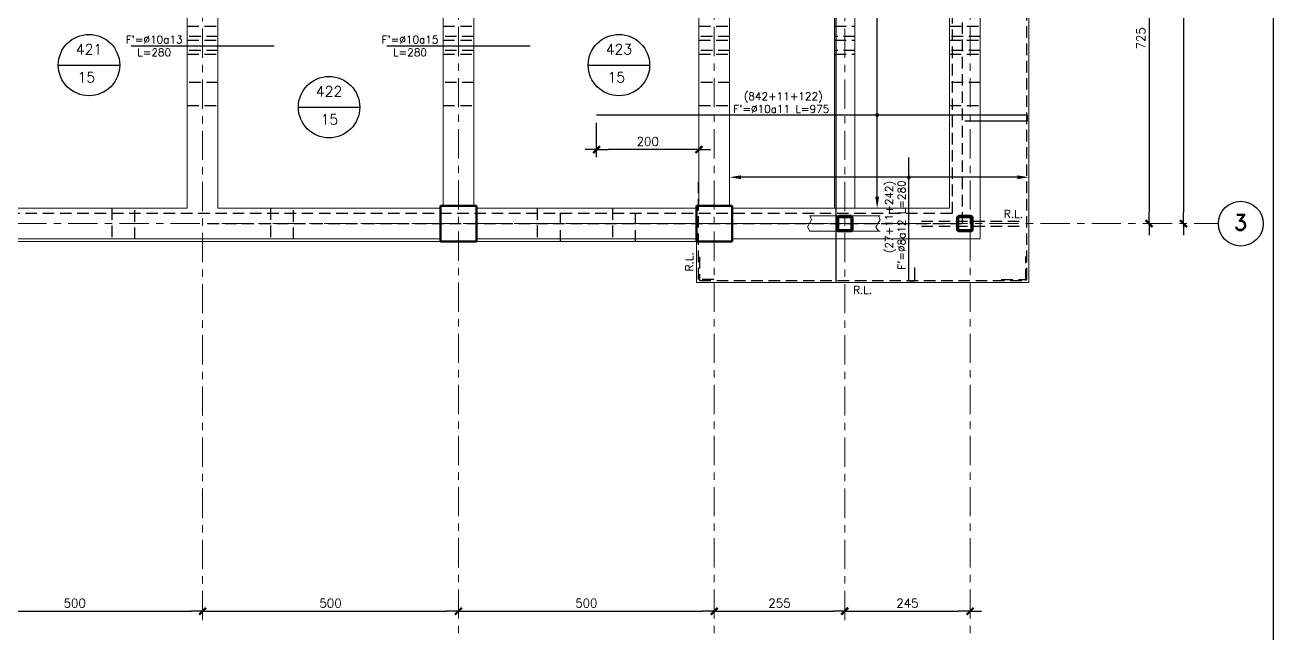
# Model space of a CAD drawing. Extents: x -4 to 6083, y -4 to 8618.
# Drawn here: x 3643 to 6083, y 1818 to 3008 of the extents above; entities that cross this region are included whole.
import ezdxf
from ezdxf.enums import TextEntityAlignment as Align
from ezdxf.xclip import XClip

# ---------------------------------------------------------------- set-up
doc = ezdxf.new("R2010")
doc.units = 0
doc.header["$LTSCALE"] = 45
doc.header["$MEASUREMENT"] = 0
doc.header["$XCLIPFRAME"] = 0
for name, pattern in [('2017_67-103$0$DASHED', [0.75, 0.5, -0.25]), ('2017_67-103$0$Grid Line', [2.2225, 1.27, -0.3175, 0.3175, -0.3175]), ('DASHED', [0.75, 0.5, -0.25])]:
    doc.linetypes.add(name, pattern=pattern)
doc.layers.get('0').update_dxf_attribs({"linetype": 'CONTINUOUS'})
for name, color, linetype in [('2017_67-103$0$RLA-COTAS', 2, 'CONTINUOUS'), ('2017_67-103$0$RLA-MURO INV DILATADO', 2, '2017_67-103$0$DASHED'), ('fe', 7, 'CONTINUOUS'), ('RLA-COTAS1', 2, 'CONTINUOUS'), ('RLA-COTAS2', 1, 'CONTINUOUS'), ('RLA-FE', 7, 'CONTINUOUS'), ('RLA-FORMATO', 7, 'CONTINUOUS'), ('RLA-LOSAS', 3, 'CONTINUOUS'), ('RLA-TEXTOS-SM', 3, 'CONTINUOUS')]:
    doc.layers.add(name, color=color, linetype=linetype)
for name, color, linetype, lineweight in [('2017_67-103$0$RLE-EJE', 3, 'CONTINUOUS', 25), ('2017_67-103$0$RLE-EJES', 1, '2017_67-103$0$Grid Line', 9), ('2017_67-103$0$RLE-LOSA', 3, 'CONTINUOUS', 15), ('2017_67-103$0$RLE-PILAR', 3, 'CONTINUOUS', 50), ('2017_67-103$0$RLE-VANOS', 1, 'CONTINUOUS', 15), ('2017_67-103$0$RLE-VIGA', 3, 'CONTINUOUS', 15)]:
    doc.layers.add(name, color=color, linetype=linetype, lineweight=lineweight)
doc.styles.add('2017_67-103$0$ROMAND', font='romand', dxfattribs={"height": 31.5})
doc.styles.add('2017_67-103$0$ROMANS', font='ROMANS.shx', dxfattribs={"height": 16.875})
doc.styles.add('ROMAND', font='romand', dxfattribs={"height": 31.5})
doc.styles.add('ROMANS', font='ROMANS.shx', dxfattribs={"height": 16.875})
doc.styles.add('ROMANS0', font='romans.shx')
doc.dimstyles.new('2017_67-103$0$ING-75', dxfattribs={"dimscale": 75, "dimtxt": 0.27, "dimasz": 0.3, "dimexe": 0, "dimexo": 0, "dimgap": 0.1, "dimtad": 1, "dimdec": 1, "dimzin": 12, "dimdsep": 46, "dimtxsty": '2017_67-103$0$ROMANS', "dimblk": '2017_67-103$0$TICK1', "dimblk1": '2017_67-103$0$TICK1', "dimblk2": '2017_67-103$0$TICK1', "dimcen": 0.09, "dimclrd": 2, "dimclre": 1, "dimclrt": 3, "dimadec": 0, "dimazin": 0, "dimtfac": 1, "dimtdec": 0, "dimtix": 1, "dimtmove": 2, "dimatfit": 3, "dimldrblk": '2017_67-103$0$TICK1', "dimfxl": 0, "dimfxlon": 1, "dimtolj": 1, "dimtzin": 0, "dimarcsym": 0})
doc.dimstyles.new('ING-75', dxfattribs={"dimscale": 75, "dimtxt": 0.27, "dimasz": 0.3, "dimexe": 0, "dimexo": 0, "dimgap": 0.1, "dimtad": 1, "dimdec": 1, "dimzin": 12, "dimdsep": 46, "dimtxsty": 'ROMANS', "dimblk": 'TICK1', "dimblk1": 'TICK1', "dimblk2": 'TICK1', "dimcen": 0.09, "dimclrd": 2, "dimclre": 1, "dimclrt": 3, "dimadec": 0, "dimazin": 0, "dimtfac": 1, "dimtdec": 0, "dimtix": 1, "dimtmove": 2, "dimatfit": 3, "dimldrblk": 'TICK1', "dimfxl": 0, "dimfxlon": 1, "dimtolj": 1, "dimtzin": 0, "dimarcsym": 0})

# ---------------------------------------------------------------- blocks, each defined once
blk = doc.blocks.new('2017_67-103$0$TICK1')
at = {"color": 2}
for points in [[(0, 0), (-1, 0)], [(0, 0), (1, 0)]]:
    blk.add_lwpolyline(points, dxfattribs=at)
at = {"color": 2, "const_width": 0.2}
blk.add_lwpolyline([(-0.3, -0.3), (0.3, 0.3)], dxfattribs=at)
blk = doc.blocks.new('*D52')
at = {"layer": '2017_67-103$0$RLA-COTAS', "color": 2, "lineweight": -2, "transparency": 16777216}
blk.add_line((3512.8, 3906), (3967.8, 3906), dxfattribs=at)
at = {"layer": '2017_67-103$0$RLA-COTAS', "color": 2, "lineweight": -2, "transparency": 16777216, "xscale": 22.5, "yscale": 22.5, "zscale": 22.5, "rotation": 180}
blk.add_blockref('2017_67-103$0$TICK1', (3490.3, 3906), dxfattribs=at)
at = {"layer": '2017_67-103$0$RLA-COTAS', "color": 2, "lineweight": -2, "transparency": 16777216, "xscale": 22.5, "yscale": 22.5, "zscale": 22.5}
blk.add_blockref('2017_67-103$0$TICK1', (3990.3, 3906), dxfattribs=at)
at = {"layer": '2017_67-103$0$RLA-COTAS', "color": 3, "transparency": 16777216, "insert": (3740.3, 3921.9), "char_height": 16.88, "attachment_point": 5, "style": '2017_67-103$0$ROMANS'}
blk.add_mtext('\\A1;500', dxfattribs=at)
blk = doc.blocks.new('*D53')
at = {"layer": '2017_67-103$0$RLA-COTAS', "color": 2, "lineweight": -2, "transparency": 16777216}
blk.add_line((4012.8, 3906), (4467.8, 3906), dxfattribs=at)
at = {"layer": '2017_67-103$0$RLA-COTAS', "color": 2, "lineweight": -2, "transparency": 16777216, "xscale": 22.5, "yscale": 22.5, "zscale": 22.5, "rotation": 180}
blk.add_blockref('2017_67-103$0$TICK1', (3990.3, 3906), dxfattribs=at)
at = {"layer": '2017_67-103$0$RLA-COTAS', "color": 2, "lineweight": -2, "transparency": 16777216, "xscale": 22.5, "yscale": 22.5, "zscale": 22.5}
blk.add_blockref('2017_67-103$0$TICK1', (4490.3, 3906), dxfattribs=at)
at = {"layer": '2017_67-103$0$RLA-COTAS', "color": 3, "transparency": 16777216, "insert": (4240.3, 3921.9), "char_height": 16.88, "attachment_point": 5, "style": '2017_67-103$0$ROMANS'}
blk.add_mtext('\\A1;500', dxfattribs=at)
blk = doc.blocks.new('*D54')
at = {"layer": '2017_67-103$0$RLA-COTAS', "color": 2, "lineweight": -2, "transparency": 16777216}
blk.add_line((4512.8, 3906), (4967.8, 3906), dxfattribs=at)
at = {"layer": '2017_67-103$0$RLA-COTAS', "color": 2, "lineweight": -2, "transparency": 16777216, "xscale": 22.5, "yscale": 22.5, "zscale": 22.5, "rotation": 180}
blk.add_blockref('2017_67-103$0$TICK1', (4490.3, 3906), dxfattribs=at)
at = {"layer": '2017_67-103$0$RLA-COTAS', "color": 2, "lineweight": -2, "transparency": 16777216, "xscale": 22.5, "yscale": 22.5, "zscale": 22.5}
blk.add_blockref('2017_67-103$0$TICK1', (4990.3, 3906), dxfattribs=at)
at = {"layer": '2017_67-103$0$RLA-COTAS', "color": 3, "transparency": 16777216, "insert": (4740.3, 3921.9), "char_height": 16.88, "attachment_point": 5, "style": '2017_67-103$0$ROMANS'}
blk.add_mtext('\\A1;500', dxfattribs=at)
blk = doc.blocks.new('*D55')
at = {"layer": '2017_67-103$0$RLA-COTAS', "color": 2, "lineweight": -2, "transparency": 16777216}
blk.add_line((5012.8, 3906), (5222.8, 3906), dxfattribs=at)
at = {"layer": '2017_67-103$0$RLA-COTAS', "color": 2, "lineweight": -2, "transparency": 16777216, "xscale": 22.5, "yscale": 22.5, "zscale": 22.5, "rotation": 180}
blk.add_blockref('2017_67-103$0$TICK1', (4990.3, 3906), dxfattribs=at)
at = {"layer": '2017_67-103$0$RLA-COTAS', "color": 2, "lineweight": -2, "transparency": 16777216, "xscale": 22.5, "yscale": 22.5, "zscale": 22.5}
blk.add_blockref('2017_67-103$0$TICK1', (5245.3, 3906), dxfattribs=at)
at = {"layer": '2017_67-103$0$RLA-COTAS', "color": 3, "transparency": 16777216, "insert": (5117.8, 3921.9), "char_height": 16.88, "attachment_point": 5, "style": '2017_67-103$0$ROMANS'}
blk.add_mtext('\\A1;255', dxfattribs=at)
blk = doc.blocks.new('*D56')
at = {"layer": '2017_67-103$0$RLA-COTAS', "color": 2, "lineweight": -2, "transparency": 16777216}
blk.add_line((5267.8, 3906), (5467.8, 3906), dxfattribs=at)
at = {"layer": '2017_67-103$0$RLA-COTAS', "color": 2, "lineweight": -2, "transparency": 16777216, "xscale": 22.5, "yscale": 22.5, "zscale": 22.5, "rotation": 180}
blk.add_blockref('2017_67-103$0$TICK1', (5245.3, 3906), dxfattribs=at)
at = {"layer": '2017_67-103$0$RLA-COTAS', "color": 2, "lineweight": -2, "transparency": 16777216, "xscale": 22.5, "yscale": 22.5, "zscale": 22.5}
blk.add_blockref('2017_67-103$0$TICK1', (5490.3, 3906), dxfattribs=at)
at = {"layer": '2017_67-103$0$RLA-COTAS', "color": 3, "transparency": 16777216, "insert": (5367.8, 3921.9), "char_height": 16.88, "attachment_point": 5, "style": '2017_67-103$0$ROMANS'}
blk.add_mtext('\\A1;245', dxfattribs=at)
blk = doc.blocks.new('*D58')
at = {"layer": '2017_67-103$0$RLA-COTAS', "color": 2, "lineweight": -2, "transparency": 16777216}
blk.add_line((5840.1, 5366.7), (5840.1, 4686.7), dxfattribs=at)
at = {"layer": '2017_67-103$0$RLA-COTAS', "color": 2, "lineweight": -2, "transparency": 16777216, "xscale": 22.5, "yscale": 22.5, "zscale": 22.5}
for p, rotation in [((5840.1, 5389.2), 90), ((5840.1, 4664.2), 270)]:
    blk.add_blockref('2017_67-103$0$TICK1', p, dxfattribs=dict(at, rotation=rotation))
at = {"layer": '2017_67-103$0$RLA-COTAS', "color": 3, "transparency": 16777216, "insert": (5824.2, 5026.7), "char_height": 16.88, "attachment_point": 5, "rotation": 90, "style": '2017_67-103$0$ROMANS'}
blk.add_mtext('\\A1;725', dxfattribs=at)
blk = doc.blocks.new('*D66')
at = {"layer": '2017_67-103$0$RLA-COTAS', "color": 2, "lineweight": -2, "transparency": 16777216}
blk.add_line((5907.6, 6256.7), (5907.6, 4686.7), dxfattribs=at)
at = {"layer": '2017_67-103$0$RLA-COTAS', "color": 2, "lineweight": -2, "transparency": 16777216, "xscale": 22.5, "yscale": 22.5, "zscale": 22.5}
for p, rotation in [((5907.6, 6279.2), 90), ((5907.6, 4664.2), 270)]:
    blk.add_blockref('2017_67-103$0$TICK1', p, dxfattribs=dict(at, rotation=rotation))
at = {"layer": '2017_67-103$0$RLA-COTAS', "color": 3, "transparency": 16777216, "insert": (5891.7, 5471.7), "char_height": 16.88, "attachment_point": 5, "rotation": 90, "style": '2017_67-103$0$ROMANS'}
blk.add_mtext('\\A1;1615', dxfattribs=at)
blk = doc.blocks.new('TICK1')
at = {"color": 2}
for points in [[(0, 0), (-1, 0)], [(0, 0), (1, 0)]]:
    blk.add_lwpolyline(points, dxfattribs=at)
at = {"color": 2, "const_width": 0.2}
blk.add_lwpolyline([(-0.3, -0.3), (0.3, 0.3)], dxfattribs=at)
blk = doc.blocks.new('*D15')
at = {"layer": 'RLA-COTAS1', "color": 2, "lineweight": -2, "transparency": 16777216}
blk.add_line((4937.8, 2763.9), (4782.8, 2763.9), dxfattribs=at)
at = {"layer": 'RLA-COTAS1', "color": 2, "lineweight": -2, "transparency": 16777216, "xscale": 22.5, "yscale": 22.5, "zscale": 22.5, "rotation": 180}
blk.add_blockref('TICK1', (4760.3, 2763.9), dxfattribs=at)
at = {"layer": 'RLA-COTAS1', "color": 2, "lineweight": -2, "transparency": 16777216, "xscale": 22.5, "yscale": 22.5, "zscale": 22.5}
blk.add_blockref('TICK1', (4960.3, 2763.9), dxfattribs=at)
at = {"layer": 'RLA-COTAS1', "color": 3, "transparency": 16777216, "insert": (4860.3, 2779.8), "char_height": 16.88, "attachment_point": 5, "style": 'ROMANS'}
blk.add_mtext('\\A1;200', dxfattribs=at)
blk = doc.blocks.new('2017_67-103')
at = {"layer": '2017_67-103$0$RLA-MURO INV DILATADO'}
for p, q in [((5475.33, 4664.18), (5475.33, 6279.18)), ((5455.33, 6259.18), (5455.33, 4684.18)), ((3960.33, 5050.42), (4020.33, 5050.42)), ((4460.33, 5050.42), (4520.33, 5050.42)), ((4960.33, 5050.42), (5020.33, 5050.42)), ((5225.33, 5050.42), (5265.33, 5050.42)), ((5450.32, 5050.42), (5510.32, 5050.42)), ((4020.33, 5030.42), (3960.33, 5030.42)), ((4520.33, 5030.42), (4460.33, 5030.42)), ((5020.33, 5030.42), (4960.33, 5030.42)), ((5265.33, 5030.42), (5225.33, 5030.42)), ((5510.32, 5030.42), (5450.32, 5030.42)), ((3960.33, 5022.92), (4020.33, 5022.92)), ((4020.33, 5002.92), (3960.33, 5002.92)), ((4460.33, 5022.92), (4520.33, 5022.92)), ((4520.33, 5002.92), (4460.33, 5002.92)), ((4960.33, 5022.92), (5020.33, 5022.92)), ((5020.33, 5002.92), (4960.33, 5002.92)), ((5225.33, 5022.92), (5265.33, 5022.92)), ((5265.33, 5002.92), (5225.33, 5002.92)), ((5450.32, 5022.92), (5510.32, 5022.92)), ((5510.32, 5002.92), (5450.32, 5002.92)), ((3960.33, 4995.42), (4020.33, 4995.42)), ((4460.33, 4995.42), (4520.33, 4995.42)), ((4960.33, 4995.42), (5020.33, 4995.42)), ((5225.33, 4995.42), (5265.33, 4995.42)), ((5450.32, 4995.42), (5510.32, 4995.42)), ((4020.33, 4940), (3960.33, 4940)), ((4520.33, 4940), (4460.33, 4940)), ((5020.33, 4940), (4960.33, 4940)), ((5510.32, 4940), (5450.32, 4940)), ((3960.33, 4895), (4020.33, 4895)), ((4460.33, 4895), (4520.33, 4895)), ((4960.33, 4895), (5020.33, 4895)), ((5450.32, 4895), (5510.32, 4895)), ((5455.33, 4684.18), (475.33, 4684.18)), ((3812.83, 4694.18), (3812.83, 4634.18)), ((3857.83, 4634.18), (3857.83, 4694.18)), ((4122.83, 4694.18), (4122.83, 4634.18)), ((4167.83, 4634.18), (4167.83, 4694.18)), ((4644.49, 4694.14), (4644.49, 4629.16)), ((4689.49, 4629.16), (4689.49, 4694.14)), ((4791.16, 4694.14), (4791.16, 4629.16)), ((4836.16, 4629.16), (4836.16, 4694.14)), ((4000.32, 4664.18), (5475.33, 4664.18))]:
    blk.add_line(p, q, dxfattribs=at)
at = {"layer": '2017_67-103$0$RLE-EJE'}
blk.add_circle((6019.49, 4664.16), 43.75, dxfattribs=at)
at = {"layer": '2017_67-103$0$RLE-EJES'}
for p, q in [((4490.33, 6849.16), (4490.33, 3767.16)), ((4990.33, 6849.16), (4990.33, 3767.16)), ((5490.33, 6849.16), (5490.33, 3767.16)), ((3990.33, 6746.18), (3990.33, 3884.18)), ((5245.33, 6746.18), (5245.33, 3879.18)), ((127.33, 4664.16), (5975.74, 4664.16))]:
    blk.add_line(p, q, dxfattribs=at)
at = {"layer": '2017_67-103$0$RLE-LOSA'}
for p, q in [((5605.32, 6394.16), (5605.32, 4549.16)), ((4455.33, 4629.16), (3525.33, 4629.16)), ((4955.33, 4629.16), (4525.33, 4629.16)), ((4955.33, 4629.16), (4955.33, 4549.16)), ((4955.33, 4549.16), (5605.32, 4549.16))]:
    blk.add_line(p, q, dxfattribs=at)
at = {"layer": '2017_67-103$0$RLE-PILAR'}
for p, q in [((4455.33, 4699.16), (4525.33, 4699.16)), ((4455.33, 4629.16), (4455.33, 4699.16)), ((4525.33, 4699.16), (4525.33, 4629.16)), ((4955.33, 4699.16), (5025.33, 4699.16)), ((4955.33, 4629.16), (4955.33, 4699.16)), ((5025.33, 4699.16), (5025.33, 4629.16)), ((5230.33, 4653.16), (5230.33, 4675.16)), ((5232.33, 4675.16), (5232.33, 4653.16)), ((5234.33, 4679.16), (5256.33, 4679.16)), ((5256.33, 4677.16), (5234.33, 4677.16)), ((5258.33, 4653.16), (5258.33, 4675.16)), ((5260.33, 4675.16), (5260.33, 4653.16)), ((5465.32, 4653.16), (5465.32, 4675.16)), ((5467.32, 4675.16), (5467.32, 4653.16)), ((5469.32, 4679.16), (5491.32, 4679.16)), ((5491.32, 4677.16), (5469.32, 4677.16)), ((5493.32, 4653.16), (5493.32, 4675.16)), ((5495.32, 4675.16), (5495.32, 4653.16)), ((5234.33, 4651.16), (5256.33, 4651.16)), ((5256.33, 4649.16), (5234.33, 4649.16)), ((5469.32, 4651.16), (5491.32, 4651.16)), ((5491.32, 4649.16), (5469.32, 4649.16)), ((4525.33, 4629.16), (4455.33, 4629.16)), ((5025.33, 4629.16), (4955.33, 4629.16))]:
    blk.add_line(p, q, dxfattribs=at)
for centre, radius, start, end in [((5234.33, 4675.16), 4, 89.99903, 179.99903), ((5234.33, 4675.16), 2, 89.99903, 179.99903), ((5256.33, 4675.16), 4, 359.99903, 89.99903), ((5256.33, 4675.16), 2, 359.99903, 89.99903), ((5469.32, 4675.16), 4, 90, 180), ((5469.32, 4675.16), 2, 90, 180), ((5491.32, 4675.16), 4, 0, 90), ((5491.32, 4675.16), 2, 0, 90), ((5234.33, 4653.16), 4, 179.99903, 269.99903), ((5234.33, 4653.16), 2, 179.99903, 269.99903), ((5256.33, 4653.16), 4, 269.99903, 359.99903), ((5256.33, 4653.16), 2, 269.99903, 359.99903), ((5469.32, 4653.16), 4, 180, 270), ((5469.32, 4653.16), 2, 180, 270), ((5491.32, 4653.16), 4, 270, 0), ((5491.32, 4653.16), 2, 270, 0)]:
    blk.add_arc(centre, radius, start, end, dxfattribs=at)
at = {"layer": '2017_67-103$0$RLE-VANOS'}
for p, q in [((5180.35, 4671.66), (5172.35, 4657.8)), ((5177.62, 4679.18), (5180.35, 4671.66)), ((5314.35, 4671.66), (5306.35, 4657.8)), ((5311.62, 4679.18), (5314.35, 4671.66)), ((5172.35, 4657.8), (5177.33, 4649.18)), ((5306.35, 4657.8), (5311.33, 4649.18))]:
    blk.add_line(p, q, dxfattribs=at)
at = {"layer": '2017_67-103$0$RLE-VIGA'}
for p, q in [((5510.32, 6309.18), (5510.32, 4634.18)), ((3960.33, 5359.18), (3960.33, 4694.18)), ((4020.33, 5359.18), (4020.33, 4694.18)), ((4460.33, 5354.16), (4460.33, 4699.16)), ((4520.33, 5354.16), (4520.33, 4699.16)), ((4960.33, 5354.16), (4960.33, 4699.16)), ((5020.33, 5354.16), (5020.33, 4699.16)), ((5225.33, 5359.18), (5225.33, 4694.18)), ((5265.33, 5359.18), (5265.33, 4694.18)), ((5450.32, 5359.18), (5450.32, 4694.18)), ((3525.33, 4694.18), (3960.33, 4694.18)), ((4020.33, 4694.18), (4455.33, 4694.18)), ((4525.33, 4694.18), (4955.33, 4694.18)), ((5025.33, 4694.18), (5450.32, 4694.18)), ((5176.25, 4679.18), (5230.33, 4679.18)), ((5230.33, 4678.18), (5230.33, 4675.18)), ((5260.33, 4679.18), (5314.41, 4679.18)), ((5260.33, 4675.18), (5260.33, 4678.18)), ((5230.33, 4649.18), (5176.25, 4649.18)), ((5230.33, 4653.14), (5230.33, 4650.18)), ((5260.33, 4650.18), (5260.33, 4653.15)), ((5314.41, 4649.18), (5260.33, 4649.18)), ((3525.33, 4634.18), (4455.33, 4634.18)), ((4525.33, 4634.18), (4955.33, 4634.18)), ((5025.33, 4634.18), (5450.32, 4634.18)), ((5510.32, 4634.18), (5450.32, 4634.18))]:
    blk.add_line(p, q, dxfattribs=at)
at = {"layer": '2017_67-103$0$RLE-VIGA', "flags": 128}
for points in [[(5230.33, 4679.18), (5230.33, 4679.16), (5230.33, 4679.1), (5230.33, 4679.01), (5230.33, 4678.89), (5230.33, 4678.73), (5230.33, 4678.56), (5230.33, 4678.37), (5230.33, 4678.18)], [(5260.33, 4678.18), (5260.33, 4678.37), (5260.33, 4678.56), (5260.33, 4678.73), (5260.33, 4678.89), (5260.33, 4679.01), (5260.33, 4679.1), (5260.33, 4679.16), (5260.33, 4679.18)], [(5230.33, 4650.18), (5230.33, 4649.98), (5230.33, 4649.8), (5230.33, 4649.62), (5230.33, 4649.47), (5230.33, 4649.35), (5230.33, 4649.25), (5230.33, 4649.2), (5230.33, 4649.18)], [(5260.33, 4649.18), (5260.33, 4649.2), (5260.33, 4649.25), (5260.33, 4649.35), (5260.33, 4649.47), (5260.33, 4649.62), (5260.33, 4649.8), (5260.33, 4649.98), (5260.33, 4650.18)]]:
    blk.add_lwpolyline(points, dxfattribs=at)
at = {"layer": '2017_67-103$0$RLE-EJE', "color": 5, "insert": (6019.29, 4682.29), "char_height": 31.25, "width": 1, "attachment_point": 2, "line_spacing_factor": 0.941778, "style": '2017_67-103$0$ROMAND'}
blk.add_mtext('3', dxfattribs=at)
at = {"layer": '2017_67-103$0$RLA-COTAS'}
for base, p1, p2, picture, middle in [((5907.65, 4664.16), (5915.15, 6279.18), (5915.15, 4664.16), '*D66', (5891.71, 5471.67)), ((5840.15, 4664.16), (5847.65, 5389.18), (5847.65, 4664.16), '*D58', (5824.21, 5026.67))]:
    dim = blk.add_linear_dim(base=base, p1=p1, p2=p2, angle=90, dimstyle='2017_67-103$0$ING-75', override={"dimexe": 0, "dimexo": 0, "dimdec": 1, "dimfxl": 0, "dimfxlon": 1}, dxfattribs=at)
    dim.commit()
    dim.dimension.update_dxf_attribs({"geometry": picture, "text_midpoint": middle})
for base, p1, p2, picture, middle in [((3990.33, 3905.98), (3490.33, 3913.48), (3990.33, 3913.48), '*D52', (3740.33, 3921.91)), ((4490.33, 3905.98), (3990.33, 3913.48), (4490.33, 3913.48), '*D53', (4240.33, 3921.91)), ((4990.33, 3905.98), (4490.33, 3913.48), (4990.33, 3913.48), '*D54', (4740.33, 3921.91)), ((5245.33, 3905.98), (4990.33, 3913.48), (5245.33, 3913.48), '*D55', (5117.83, 3921.91)), ((5490.33, 3905.98), (5245.33, 3913.48), (5490.33, 3913.48), '*D56', (5367.83, 3921.91))]:
    dim = blk.add_linear_dim(base=base, p1=p1, p2=p2, dimstyle='2017_67-103$0$ING-75', override={"dimexe": 0, "dimexo": 0, "dimdec": 1, "dimfxl": 0, "dimfxlon": 1}, dxfattribs=at)
    dim.commit()
    dim.dimension.update_dxf_attribs({"geometry": picture, "text_midpoint": middle})

msp = doc.modelspace()

# ---------------------------------------------------------------- linework, layer by layer
msp.add_line((5227.95, 4349.04), (5227.95, 2504.04))
at = {"layer": 'fe', "color": 4, "linetype": 'DASHED'}
for points in [[(5551.32, 2510.04), (5601.32, 2510.04), (5601.32, 3460.04)], [(4989.33, 2510.04), (4959.33, 2510.04), (4959.33, 2700.04)], [(5395.32, 2624.04), (5595.32, 2624.04)], [(5395.32, 2614.04), (5595.32, 2614.04)], [(4961.33, 2554.04), (4961.33, 2508.04), (5599.33, 2508.04), (5599.33, 2555.04)]]:
    msp.add_lwpolyline(points, dxfattribs=at)
at = {"layer": 'fe', "color": 1}
for points in [[(5308.77, 2671.55), (5308.77, 3291.55)], [(5582.82, 2709.84), (5042.83, 2709.84)]]:
    msp.add_lwpolyline(points, dxfattribs=at)
at = {"layer": 'fe', "const_width": 3.75}
for points in [[(5306.9, 2831.38, 1), (5310.65, 2831.38, 1)], [(5368.88, 2709.84, -1), (5372.63, 2709.84, -1)]]:
    msp.add_lwpolyline(points, format="xyb", close=True, dxfattribs=at)
at = {"layer": 'fe', "color": 2}
for points in [[(5042.83, 2713.59), (5020.33, 2709.84), (5042.83, 2706.09)], [(5582.82, 2713.59), (5605.32, 2709.84), (5582.82, 2706.09)], [(5305.02, 2671.55), (5308.77, 2649.05), (5312.52, 2671.55)]]:
    msp.add_solid(points, dxfattribs=at)
at = {"layer": 'RLA-COTAS2'}
msp.add_line((4760.33, 2748.88), (4760.33, 2816.38), dxfattribs=at)
at = {"layer": 'RLA-FE'}
for points in [[(3850.33, 2967.12), (4130.33, 2967.12)], [(4350.33, 2967.12), (4630.33, 2967.12)], [(5480.26, 2820.38), (5602.26, 2820.38), (5602.26, 2831.38), (4760.26, 2831.38)], [(5381.75, 2533.54), (5381.75, 2506.54), (5370.75, 2506.54), (5370.75, 2748.54)]]:
    msp.add_lwpolyline(points, dxfattribs=at)
at = {"layer": 'RLA-FORMATO', "color": 6, "linetype": 'Continuous'}
msp.add_line((6082.5, 8617.5), (6082.5, 0), dxfattribs=at)
at = {"layer": 'RLA-LOSAS'}
for p, q in [((3708.2, 2929.26), (3828.2, 2929.26)), ((4744.01, 2929.26), (4864.01, 2929.26)), ((4177.39, 2846.91), (4297.39, 2846.91))]:
    msp.add_line(p, q, dxfattribs=at)
for centre in [(3768.2, 2929.26), (4804.01, 2929.26), (4237.39, 2846.91)]:
    msp.add_circle(centre, 60, dxfattribs=at)

# ---------------------------------------------------------------- block references
ref = msp.add_blockref('2017_67-103', (0, -2045.12))
XClip(ref).set_block_clipping_path([(27.5284145056, 3630.3209667757), (6081.5958250529, 6958.7972642945)])

# ---------------------------------------------------------------- texts
at = {"layer": 'fe', "color": 4, "linetype": 'DASHED', "style": 'ROMANS0'}
msp.add_text('R.L.', height=15, dxfattribs=at).set_placement((5575.23, 2630.61), align=Align.CENTER)
for rotation, p in [(90, (4949.04, 2544.35)), (360, (5280.33, 2481.7))]:
    msp.add_text('R.L.', height=15, rotation=rotation, dxfattribs=at).set_placement(p, align=Align.CENTER)
at = {"layer": 'RLA-LOSAS', "char_height": 20, "width": 1, "attachment_point": 2, "line_spacing_factor": 0.941778, "style": 'ROMAND'}
for s, insert in [('421', (3768.26, 2970.05)), ('423', (4804.07, 2970.05)), ('15', (3763.13, 2915.31)), ('15', (4798.95, 2915.31)), ('422', (4237.45, 2887.7)), ('15', (4238.12, 2832.96))]:
    msp.add_mtext(s, dxfattribs=dict(at, insert=insert))
at = {"layer": 'RLA-TEXTOS-SM', "style": 'ROMANS0'}
for s, p in [("F'=%%C10a13", (3895.63, 2967.12)), ("F'=%%C10a15", (4395.63, 2967.12)), ('L=280', (3895.63, 2941.95)), ('L=280', (4395.63, 2941.95))]:
    msp.add_text(s, height=15, dxfattribs=at).set_placement(p, align=Align.BOTTOM_CENTER)
for s, p in [('(842+11+122)', (5047.97, 2856.23)), ("F'=%%C10a11 L=975", (5027.4, 2831.38))]:
    msp.add_text(s, height=15, dxfattribs=at).set_placement(p, align=Align.BOTTOM_LEFT)
for s, p in [('(27+11+242)', (5344.03, 2561.25)), ("F'=%%C8a12 L=280", (5368.35, 2528.84))]:
    msp.add_text(s, height=15, rotation=90, dxfattribs=at).set_placement(p, align=Align.BOTTOM_LEFT)

# ---------------------------------------------------------------- dimensions: what is measured, and where the dimension line sits
at = {"layer": 'RLA-COTAS1'}
dim = msp.add_linear_dim(base=(4760.33, 2763.88), p1=(4960.33, 2817.52), p2=(4760.33, 2817.52), dimstyle='ING-75', dxfattribs=at)
dim.commit()
dim.dimension.update_dxf_attribs({"geometry": '*D15', "text_midpoint": (4860.33, 2779.82)})

doc.saveas('drawing.dxf')
